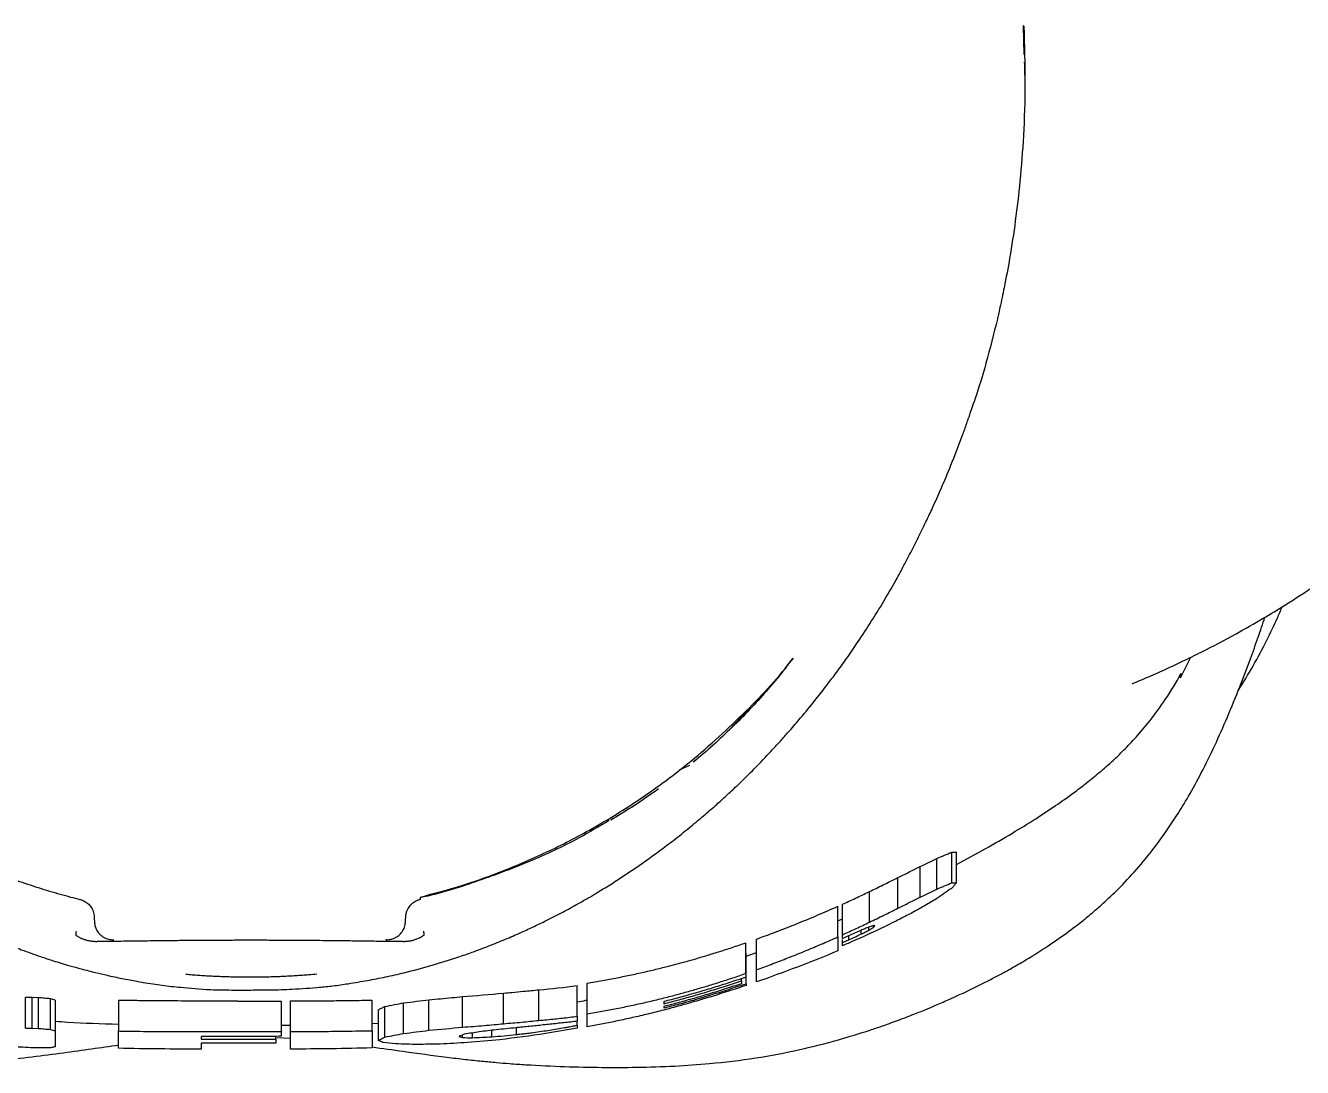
# Model space of a CAD drawing. Header units: inches. Extents: x 16559 to 58559, y 6500 to 36200.
# Drawn here: x 21708.2 to 21916.5, y 20044.9 to 20215 of the extents above; entities that cross this region are included whole.
import ezdxf

# ---------------------------------------------------------------- set-up
doc = ezdxf.new("R2010")
doc.units = ezdxf.units.IN
doc.header["$LTSCALE"] = 300

# ---------------------------------------------------------------- blocks, each defined once
blk = doc.blocks.new('A$C74912eca')
at = {"color": 7, "linetype": 'Continuous', "lineweight": 25}
for p, q in [((126.16, 8.1), (126.29, 8)), ((126.35, 3.38), (126.25, 8.05)), ((88.63, -95.17), (88.3, -95.61)), ((151.83, -98.38), (153.51, -95.05)), ((70.12, -113.4), (71.76, -112.64)), ((114.53, -131.87), (114.53, -126.86)), ((115.29, -128.88), (120, -126.32)), ((115.29, -131.87), (115.29, -126.87)), ((112.08, -132.89), (112.08, -127.89)), ((105.74, -136), (105.74, -131)), ((109.38, -134.19), (109.38, -129.19)), ((101.09, -138.3), (101.09, -133.3)), ((-27.8, -134.54), (-27.8, -134.56)), ((96.71, -140.35), (96.71, -135.35)), ((95.94, -140.7), (95.94, -135.7)), ((95.94, -138.08), (96.71, -137.76)), ((100.98, -139.6), (100.98, -139.09)), ((101.73, -138.85), (100.99, -139.09)), ((101.73, -139.14), (101.73, -138.85)), ((80.94, -146.66), (80.94, -141.66)), ((82.64, -146.06), (82.64, -141.06)), ((96.71, -141.62), (96.71, -141.15)), ((97.73, -141.17), (97.73, -140.51)), ((99.66, -139.64), (99.66, -140.27)), ((80.95, -143.83), (82.64, -143.24)), ((80.95, -148.34), (80.95, -143.34)), ((95.94, -142.08), (95.94, -142.98)), ((80.21, -147.88), (80.21, -147.48)), ((41.4, -154.87), (41.4, -149.87)), ((47.16, -154.33), (47.16, -149.33)), ((53.42, -153.66), (53.42, -148.66)), ((55.03, -153.25), (55.03, -148.25)), ((-36.62, -155.62), (-36.62, -150.62)), ((-34.58, -150.63), (-35.55, -150.6)), ((-35.55, -155.6), (-35.55, -150.6)), ((-34.58, -150.63), (-34.58, -155.63)), ((-32.54, -155.8), (-32.54, -150.8)), ((-31.76, -151.05), (-31.76, -156.05)), ((-21.47, -151.06), (-21.47, -156.06)), ((5.1, -151.17), (5.1, -156.17)), ((6.63, -156.16), (6.63, -151.16)), ((19.92, -156.01), (19.92, -151.01)), ((22, -157.05), (22, -152.05)), ((25.08, -156.46), (25.08, -151.46)), ((29.21, -155.95), (29.21, -150.95)), ((34.67, -155.44), (34.67, -150.44)), ((20.95, -157.61), (20.95, -152.61)), ((-35.55, -155.6), (-34.58, -155.63)), ((5.1, -155.11), (6.63, -155.11)), ((19.92, -154.84), (20.95, -154.8)), ((39.47, -157.01), (39.47, -155.95)), ((43.44, -155.52), (43.44, -156.64)), ((53.38, -155.13), (53.38, -154.47)), ((4.23, -157.41), (4.23, -156.93)), ((4.37, -157.14), (6.63, -157.25)), ((34.67, -157.13), (34.67, -156.72)), ((36.29, -157.16), (36.29, -156.38))]:
    blk.add_line(p, q, dxfattribs=at)
for points, knots in [([(126.29, 8), (126.38, 4.86), (126.56, -1.11), (126.28, -9.56), (125.72, -17.01), (124.95, -23.67), (124.07, -29.46), (123.19, -34.18), (122.55, -37.25), (122.18, -38.85), (122.05, -39.43), (122, -39.66), (121.97, -39.76), (121.96, -39.8), (121.96, -39.82), (121.96, -39.83), (121.96, -39.83), (121.39, -42.24), (120.25, -46.62), (118.92, -51.15), (118.19, -53.26), (118.13, -53.43)], [0, 0, 0, 0, 0.152051, 0.288324, 0.408829, 0.513599, 0.61226, 0.691167, 0.744247, 0.762745, 0.769943, 0.772928, 0.774206, 0.774761, 0.775004, 0.775111, 0.775158, 0.775195, 0.893485, 0.991567, 1, 1, 1, 1]), ([(126.44, 0), (126.44, 0.15), (126.47, 0.85), (126.43, 1.55), (126.4, 2.09)], [0, 0, 0, 0, 0.22049, 1, 1, 1, 1]), ([(11.27, -148.93), (12.03, -148.86), (13.62, -148.7), (15.75, -148.39), (17.61, -148.08), (19.15, -147.81), (20.64, -147.53), (22.14, -147.24), (23.64, -146.91), (26.18, -146.31), (29.63, -145.38), (33.34, -144.22), (36.42, -143.15), (39, -142.19), (41.6, -141.13), (43.97, -140.1), (46.12, -139.11), (48.33, -138.05), (50.7, -136.84), (52.94, -135.63), (54.78, -134.59), (56.37, -133.65), (58.11, -132.6), (60.94, -130.8), (64.67, -128.26), (68.52, -125.41), (71.63, -122.94), (73.92, -121.03), (75.87, -119.34), (77.59, -117.79), (79.4, -116.1), (81.46, -114.1), (83.55, -111.98), (85.31, -110.1), (86.76, -108.51), (88.23, -106.85), (90.07, -104.72), (92.04, -102.31), (93.84, -100.01), (95.41, -97.93), (96.99, -95.78), (98.87, -93.08), (100.98, -89.88), (103.19, -86.34), (105.16, -82.94), (106.62, -80.23), (107.57, -78.41), (108.26, -77.08), (108.86, -75.93), (109.52, -74.59), (110.39, -72.79), (111.51, -70.4), (112.88, -67.33), (114.5, -63.46), (115.86, -59.96), (116.89, -57.11), (117.48, -55.41), (117.88, -54.22), (118.06, -53.67), (118.11, -53.51), (118.14, -53.43), (118.14, -53.43), (118.14, -53.43)], [0, 0, 0, 0, 0.0147361, 0.0307693, 0.041508, 0.0509585, 0.0608019, 0.0707235, 0.0805293, 0.0904193, 0.1210424, 0.1494821, 0.1654009, 0.1841815, 0.2028903, 0.2198595, 0.2345252, 0.2488271, 0.2679734, 0.2863252, 0.2986725, 0.3093313, 0.3227826, 0.3390417, 0.3756973, 0.4125186, 0.4344398, 0.4548917, 0.4721133, 0.4861127, 0.5015208, 0.5222856, 0.5446069, 0.5619066, 0.5747232, 0.5886241, 0.6072389, 0.6322602, 0.652264, 0.6673011, 0.6856924, 0.7069923, 0.7329782, 0.7632997, 0.7924479, 0.8100595, 0.8231093, 0.8327636, 0.8393511, 0.8490635, 0.8620408, 0.8782925, 0.9002576, 0.9271176, 0.9591647, 0.972508, 0.9853439, 0.9937926, 0.9964674, 0.9975257, 0.9984845, 1, 1, 1, 1]), ([(-117.35, -55.75), (-117.01, -56.73), (-116.28, -58.84), (-115.05, -62.1), (-113.68, -65.51), (-112.22, -68.92), (-110.7, -72.25), (-109.19, -75.38), (-107.61, -78.46), (-106, -81.43), (-104.4, -84.24), (-102.86, -86.83), (-101.3, -89.34), (-99.71, -91.79), (-98, -94.3), (-96.39, -96.58), (-94.77, -98.78), (-93.08, -100.97), (-91.16, -103.39), (-89.21, -105.73), (-87.6, -107.57), (-86.19, -109.13), (-84.69, -110.76), (-83.07, -112.45), (-81.35, -114.18), (-78.4, -117.05), (-74.16, -120.91), (-68.14, -125.76), (-62.08, -130.1), (-55.93, -133.96), (-51.22, -136.56), (-47.77, -138.31), (-45.3, -139.49), (-42.61, -140.69), (-39.88, -141.81), (-37.11, -142.88), (-34.53, -143.79), (-32.36, -144.51), (-30.77, -145), (-29.25, -145.45), (-27.38, -145.97), (-25.33, -146.49), (-23.51, -146.92), (-22.09, -147.23), (-20.85, -147.49), (-19.29, -147.79), (-17.11, -148.18), (-14.34, -148.61), (-12.29, -148.83), (-11.26, -148.93)], [0, 0, 0, 0, 0.0209891, 0.0447491, 0.0675977, 0.093091, 0.1173259, 0.1394825, 0.1616758, 0.1864731, 0.2081311, 0.2269729, 0.2476755, 0.2689459, 0.2874242, 0.3106958, 0.3271615, 0.3437329, 0.3687675, 0.3915748, 0.4071842, 0.4193757, 0.435491, 0.453139, 0.4679047, 0.484946, 0.5379657, 0.5876115, 0.6413418, 0.6889582, 0.7335971, 0.7485388, 0.7659416, 0.7878869, 0.8067648, 0.824372, 0.8464215, 0.8606508, 0.8694761, 0.8790055, 0.8918746, 0.9076639, 0.920403, 0.9285183, 0.9363168, 0.9451802, 0.9595754, 0.9798325, 1, 1, 1, 1]), ([(143.95, -99.37), (144.85, -98.99), (146.78, -98.18), (149.53, -96.96), (152.33, -95.64), (156.14, -93.77), (160.52, -91.46), (165.02, -88.9), (169.37, -86.27), (173.92, -83.29), (177.85, -80.43), (179.94, -78.61), (180.42, -78.19)], [0, 0, 0, 0, 0.068388, 0.144599, 0.215299, 0.298978, 0.455138, 0.577251, 0.673912, 0.810723, 0.956656, 1, 1, 1, 1]), ([(161.24, -100.55), (162.08, -99.19), (163.77, -96.46), (165.83, -92.49), (167.39, -89.27), (168.19, -87.41), (168.45, -86.8)], [0, 0, 0, 0, 0.306711, 0.612194, 0.873942, 1, 1, 1, 1]), ([(-169.67, -88.47), (-168.95, -90.56), (-167.67, -94.26), (-165.52, -99.89), (-163.42, -105.01), (-161.4, -109.49), (-159.59, -113.19), (-157.97, -116.25), (-156.38, -119.02), (-154.83, -121.51), (-153.1, -124.1), (-151.04, -126.88), (-148.83, -129.54), (-146.68, -131.89), (-144.43, -134.11), (-142.1, -136.2), (-139.77, -138.1), (-137.79, -139.58), (-136.04, -140.82), (-134.14, -142.1), (-131.84, -143.55), (-129.43, -144.99), (-127.15, -146.27), (-124.9, -147.49), (-122.35, -148.81), (-119.4, -150.25), (-116.41, -151.62), (-113.54, -152.85), (-110.85, -153.92), (-108.1, -154.95), (-104.9, -156.05), (-101.14, -157.21), (-97.39, -158.21), (-94.17, -158.96), (-91.67, -159.47), (-89.47, -159.88), (-87.26, -160.24), (-83.89, -160.73), (-79.44, -161.23), (-74.57, -161.57), (-70.44, -161.75), (-67.02, -161.83), (-63.45, -161.86), (-59.19, -161.83), (-54.78, -161.71), (-50.44, -161.53), (-45.91, -161.27), (-40.93, -160.87), (-35.62, -160.3), (-30.58, -159.64), (-25.9, -158.97), (-22.92, -158.56), (-21.47, -158.36)], [0, 0, 0, 0, 0.035565, 0.063239, 0.099096, 0.127217, 0.145582, 0.167023, 0.184412, 0.19808, 0.215102, 0.23476, 0.253548, 0.270466, 0.285434, 0.303658, 0.320166, 0.333305, 0.342922, 0.354458, 0.369898, 0.386625, 0.399519, 0.412173, 0.428106, 0.446061, 0.465054, 0.481022, 0.496331, 0.511414, 0.528687, 0.551489, 0.575012, 0.59168, 0.605267, 0.617076, 0.628999, 0.642776, 0.674479, 0.704852, 0.726915, 0.746499, 0.765564, 0.790997, 0.82156, 0.84332, 0.866524, 0.895611, 0.924451, 0.951955, 0.976659, 1, 1, 1, 1]), ([(19.92, -158.66), (21.62, -158.9), (25.68, -159.46), (30.76, -160.18), (35.05, -160.69), (37.74, -160.98), (40.16, -161.2), (42.55, -161.4), (46.26, -161.65), (51.36, -161.89), (57.4, -162.02), (63.19, -162.01), (69.2, -161.83), (75.63, -161.37), (82.38, -160.56), (89.47, -159.22), (95.7, -157.64), (100.1, -156.29), (103.33, -155.2), (105.71, -154.34), (108.15, -153.41), (110.28, -152.55), (112.23, -151.73), (114.41, -150.78), (116.91, -149.62), (119.29, -148.46), (121.32, -147.42), (123.15, -146.44), (125.16, -145.32), (127.52, -143.92), (130.27, -142.18), (133.16, -140.17), (135.77, -138.17), (137.84, -136.45), (139.59, -134.89), (141.74, -132.86), (144.37, -130.09), (147.09, -126.82), (149.37, -123.73), (151.34, -120.77), (153.29, -117.56), (155.38, -113.73), (157.48, -109.43), (159.54, -104.78), (161.47, -100.05), (163.13, -95.69), (164.5, -91.87), (165.26, -89.6), (165.63, -88.51)], [0, 0, 0, 0, 0.027957, 0.066696, 0.083123, 0.097815, 0.110775, 0.122718, 0.13782, 0.173655, 0.209123, 0.242871, 0.278312, 0.310865, 0.354135, 0.395201, 0.431552, 0.462009, 0.47306, 0.488279, 0.504196, 0.516371, 0.526167, 0.539092, 0.555463, 0.571265, 0.582391, 0.592737, 0.60514, 0.619875, 0.637218, 0.658008, 0.676964, 0.690468, 0.701569, 0.714898, 0.738313, 0.763285, 0.783724, 0.800869, 0.821721, 0.846269, 0.874529, 0.903533, 0.933811, 0.960825, 0.981387, 1, 1, 1, 1]), ([(27.79, -134.19), (30.05, -133.6), (35.05, -132.28), (42.56, -129.51), (50.3, -126.06), (57.73, -122.04), (64.78, -117.52), (72.48, -111.78), (80.37, -104.57), (86.05, -98.67), (88.49, -95.35), (88.63, -95.17)], [0, 0, 0, 0, 0.095462, 0.210681, 0.326025, 0.440957, 0.554933, 0.667411, 0.83214, 0.990688, 1, 1, 1, 1]), ([(88.2, -95.74), (87.81, -96.26), (86.56, -97.91), (85.2, -99.49), (84.27, -100.57)], [0, 0, 0, 0, 0.312238, 1, 1, 1, 1]), ([(120, -126.32), (121.48, -125.47), (124.22, -123.89), (128.04, -121.54), (131.36, -119.36), (134.11, -117.41), (136.5, -115.6), (138.66, -113.84), (140.7, -112.05), (142.71, -110.11), (144.75, -107.95), (147.05, -105.21), (149.57, -101.78), (151.13, -99.15), (151.97, -97.72)], [0, 0, 0, 0, 0.12363, 0.230487, 0.322276, 0.4057, 0.464809, 0.527317, 0.594971, 0.647916, 0.713975, 0.793839, 0.888587, 1, 1, 1, 1]), ([(151.77, -98.33), (151.84, -98.25), (151.96, -98.1), (151.95, -97.81), (151.94, -97.68)], [0, 0, 0, 0, 0.544068, 1, 1, 1, 1]), ([(-66.65, -116.54), (-65.38, -117.44), (-62.65, -119.36), (-58.48, -121.95), (-54.45, -124.23), (-50.71, -126.16), (-47.29, -127.78), (-44.12, -129.16), (-41.07, -130.38), (-38.51, -131.33), (-36.3, -132.09), (-34.53, -132.66), (-32.75, -133.21), (-31, -133.72), (-29.35, -134.17), (-28.29, -134.44), (-27.8, -134.56)], [0, 0, 0, 0, 0.108154, 0.232348, 0.340531, 0.432796, 0.524043, 0.604969, 0.674563, 0.752451, 0.794391, 0.837532, 0.881394, 0.923883, 0.964909, 1, 1, 1, 1]), ([(58.61, -121.7), (56.99, -122.66), (52.79, -125.17), (45.5, -128.55), (36.84, -131.77), (30.9, -133.67), (27.84, -134.3), (27.82, -134.3)], [0, 0, 0, 0, 0.170784, 0.446345, 0.722212, 0.998419, 1, 1, 1, 1]), ([(112.08, -127.89), (112.49, -127.72), (113.31, -127.38), (114.13, -127.04), (114.53, -126.86)], [0, 0, 0, 0, 0.501567, 1, 1, 1, 1]), ([(114.53, -126.86), (114.66, -126.87), (114.91, -126.87), (115.17, -126.87), (115.29, -126.87)], [0, 0, 0, 0, 0.498531, 1, 1, 1, 1]), ([(109.38, -129.19), (109.84, -128.98), (110.74, -128.55), (111.64, -128.11), (112.08, -127.89)], [0, 0, 0, 0, 0.503352, 1, 1, 1, 1]), ([(101.09, -133.3), (101.45, -133.12), (102.2, -132.77), (103.34, -132.21), (104.53, -131.62), (105.33, -131.21), (105.74, -131)], [0, 0, 0, 0, 0.234278, 0.479099, 0.734377, 1, 1, 1, 1]), ([(105.74, -131), (106.05, -130.86), (106.67, -130.56), (107.58, -130.1), (108.49, -129.65), (109.09, -129.35), (109.38, -129.19)], [0, 0, 0, 0, 0.252516, 0.50339, 0.752568, 1, 1, 1, 1]), ([(96.71, -135.35), (97.05, -135.2), (97.74, -134.88), (98.81, -134.38), (99.93, -133.85), (100.7, -133.49), (101.09, -133.3)], [0, 0, 0, 0, 0.230932, 0.474593, 0.730962, 1, 1, 1, 1]), ([(109.38, -134.19), (109.84, -133.98), (110.74, -133.55), (111.64, -133.11), (112.08, -132.89)], [0, 0, 0, 0, 0.503506, 1, 1, 1, 1]), ([(112.08, -132.89), (112.49, -132.72), (113.31, -132.39), (114.13, -132.04), (114.53, -131.87)], [0, 0, 0, 0, 0.50276, 1, 1, 1, 1]), ([(114.56, -132.72), (114.36, -132.86), (113.96, -133.15), (113.35, -133.58), (112.72, -134.01), (112.31, -134.3), (112.1, -134.44)], [0, 0, 0, 0, 0.244962, 0.493283, 0.744963, 1, 1, 1, 1]), ([(115.29, -131.87), (115.17, -132.02), (114.92, -132.31), (114.68, -132.59), (114.56, -132.72)], [0, 0, 0, 0, 0.524976, 1, 1, 1, 1]), ([(-27.81, -134.58), (-27.7, -134.6), (-27.47, -134.65), (-27.1, -134.81), (-26.75, -135.01), (-26.43, -135.24), (-26.18, -135.49), (-25.94, -135.77), (-25.72, -136.13), (-25.55, -136.54), (-25.42, -137.14), (-25.41, -137.87), (-25.35, -138.68), (-25.22, -139.17), (-25.01, -139.63), (-24.78, -139.98), (-24.47, -140.32), (-23.98, -140.72), (-23.32, -141.04), (-22.67, -141.16), (-22.33, -141.16), (-22.23, -141.16)], [0, 0, 0, 0, 0.03514, 0.074171, 0.112537, 0.153008, 0.197997, 0.243451, 0.286467, 0.328555, 0.3715, 0.461127, 0.547351, 0.633646, 0.675601, 0.717945, 0.76212, 0.809111, 0.900247, 0.969217, 1, 1, 1, 1]), ([(22.22, -141.16), (22.39, -141.16), (22.74, -141.15), (23.29, -141.02), (23.88, -140.76), (24.49, -140.3), (24.98, -139.69), (25.25, -139.09), (25.36, -138.52), (25.42, -137.83), (25.39, -137.14), (25.68, -136.26), (26.05, -135.66), (26.47, -135.23), (26.86, -134.96), (27.12, -134.82), (27.35, -134.71), (27.62, -134.61), (27.73, -134.58), (27.81, -134.56)], [0, 0, 0, 0, 0.04664, 0.103798, 0.161441, 0.233334, 0.327755, 0.423745, 0.461323, 0.495397, 0.622248, 0.684883, 0.757417, 0.833489, 0.865174, 0.893232, 0.91935, 0.945523, 1, 1, 1, 1]), ([(27.8, -134.23), (27.8, -134.24), (27.8, -134.32), (27.8, -134.42), (27.8, -134.55), (27.8, -134.56), (27.8, -134.57)], [0, 0, 0, 0, 0.00094, 0.333136, 0.665843, 1, 1, 1, 1]), ([(105.74, -136), (106.05, -135.86), (106.67, -135.56), (107.58, -135.1), (108.49, -134.65), (109.09, -134.35), (109.38, -134.19)], [0, 0, 0, 0, 0.252958, 0.503944, 0.752958, 1, 1, 1, 1]), ([(112.1, -134.44), (111.79, -134.62), (111.17, -134.99), (110.24, -135.54), (109.61, -135.9), (109.3, -136.08)], [0, 0, 0, 0, 0.331765, 0.665098, 1, 1, 1, 1]), ([(82.64, -141.06), (83.07, -140.9), (83.95, -140.59), (85.29, -140.09), (86.68, -139.56), (88.12, -139), (89.6, -138.4), (91.12, -137.78), (92.69, -137.12), (94.3, -136.42), (95.39, -135.94), (95.94, -135.7)], [0, 0, 0, 0, 0.09616, 0.196057, 0.299701, 0.407099, 0.518248, 0.633138, 0.751748, 0.874049, 1, 1, 1, 1]), ([(101.09, -138.3), (101.48, -138.11), (102.27, -137.73), (103.43, -137.16), (104.59, -136.59), (105.36, -136.2), (105.74, -136)], [0, 0, 0, 0, 0.251712, 0.502285, 0.751715, 1, 1, 1, 1]), ([(109.3, -136.08), (108.98, -136.25), (108.35, -136.6), (107.39, -137.11), (106.42, -137.61), (105.77, -137.95), (105.44, -138.12)], [0, 0, 0, 0, 0.246872, 0.495829, 0.746872, 1, 1, 1, 1]), ([(96.71, -140.35), (97.07, -140.18), (97.8, -139.85), (98.9, -139.34), (99.99, -138.82), (100.72, -138.47), (101.09, -138.3)], [0, 0, 0, 0, 0.248931, 0.498577, 0.748935, 1, 1, 1, 1]), ([(100.99, -139.09), (100.77, -139.18), (100.33, -139.37), (99.89, -139.55), (99.66, -139.64)], [0, 0, 0, 0, 0.4999125, 1, 1, 1, 1]), ([(99.66, -140.27), (99.88, -140.16), (100.32, -139.94), (100.76, -139.71), (100.98, -139.6)], [0, 0, 0, 0, 0.500373, 1, 1, 1, 1]), ([(100.98, -139.6), (101.1, -139.52), (101.35, -139.37), (101.6, -139.22), (101.73, -139.14)], [0, 0, 0, 0, 0.500065, 1, 1, 1, 1]), ([(-26.78, -141.22), (-26.86, -141.2), (-27, -141.16), (-27.22, -141.08), (-27.43, -140.99), (-27.63, -140.9), (-27.83, -140.8), (-28.02, -140.69), (-28.2, -140.57), (-28.32, -140.49), (-28.38, -140.45)], [0, 0, 0, 0, 0.127739, 0.254164, 0.379534, 0.504115, 0.628177, 0.751993, 0.875842, 1, 1, 1, 1]), ([(-24.96, -141.48), (-25.03, -141.48), (-25.19, -141.48), (-25.42, -141.47), (-25.65, -141.45), (-25.88, -141.42), (-26.11, -141.38), (-26.34, -141.34), (-26.56, -141.29), (-26.71, -141.25), (-26.78, -141.22)], [0, 0, 0, 0, 0.126285, 0.251764, 0.376654, 0.501176, 0.62555, 0.749999, 0.874743, 1, 1, 1, 1]), ([(-18.72, -141.4), (-19.74, -141.41), (-21.81, -141.44), (-23.89, -141.46), (-24.95, -141.47)], [0, 0, 0, 0, 0.489999, 1, 1, 1, 1]), ([(-6.2, -141.27), (-6.61, -141.28), (-7.43, -141.28), (-8.66, -141.29), (-9.91, -141.3), (-11.17, -141.31), (-13.04, -141.33), (-15.56, -141.36), (-17.65, -141.38), (-18.72, -141.4)], [0, 0, 0, 0, 0.097445, 0.195872, 0.295319, 0.395826, 0.49743, 0.744151, 1, 1, 1, 1]), ([(0, -141.25), (-0.34, -141.25), (-1.03, -141.25), (-2.06, -141.26), (-3.09, -141.26), (-4.12, -141.26), (-5.16, -141.27), (-5.86, -141.27), (-6.2, -141.27)], [0, 0, 0, 0, 0.1656407, 0.3316225, 0.4979975, 0.6648176, 0.8321346, 1, 1, 1, 1]), ([(6.21, -141.27), (5.79, -141.27), (4.96, -141.27), (3.72, -141.26), (2.48, -141.26), (1.24, -141.25), (0.42, -141.25), (0, -141.25)], [0, 0, 0, 0, 0.20139, 0.401995, 0.601906, 0.801211, 1, 1, 1, 1]), ([(18.72, -141.4), (17.65, -141.38), (15.56, -141.36), (12.76, -141.33), (10.34, -141.3), (8.26, -141.29), (6.89, -141.28), (6.21, -141.27)], [0, 0, 0, 0, 0.255807, 0.502481, 0.671253, 0.837032, 1, 1, 1, 1]), ([(24.95, -141.47), (24.42, -141.47), (23.36, -141.45), (21.78, -141.44), (20.24, -141.42), (19.22, -141.4), (18.72, -141.4)], [0, 0, 0, 0, 0.257552, 0.510004, 0.757453, 1, 1, 1, 1]), ([(22.23, -141.16), (22.23, -141.16), (22.23, -141.15), (22.23, -141.12), (22.22, -141.08), (22.22, -141.06), (22.22, -141.05), (22.22, -141.05), (22.22, -141.05)], [0, 0, 0, 0, 0.169392, 0.671962, 0.815533, 0.922901, 0.993989, 1, 1, 1, 1]), ([(26.73, -141.24), (26.66, -141.26), (26.52, -141.3), (26.29, -141.35), (26.07, -141.39), (25.85, -141.42), (25.63, -141.45), (25.4, -141.47), (25.18, -141.48), (25.03, -141.48), (24.96, -141.48)], [0, 0, 0, 0, 0.126929, 0.252911, 0.378139, 0.502811, 0.627129, 0.751296, 0.875518, 1, 1, 1, 1]), ([(28.38, -140.45), (28.33, -140.48), (28.23, -140.55), (28.08, -140.65), (27.93, -140.74), (27.77, -140.83), (27.57, -140.93), (27.32, -141.04), (27.03, -141.15), (26.83, -141.21), (26.73, -141.24)], [0, 0, 0, 0, 0.09956, 0.199126, 0.298851, 0.398884, 0.499376, 0.666658, 0.833306, 1, 1, 1, 1]), ([(55.03, -148.25), (55.44, -148.18), (56.27, -148.04), (57.5, -147.83), (58.72, -147.6), (59.92, -147.37), (61.1, -147.13), (62.27, -146.89), (63.43, -146.64), (64.56, -146.38), (65.68, -146.12), (66.78, -145.86), (68.61, -145.4), (71.15, -144.73), (74.02, -143.9), (76.53, -143.13), (78.71, -142.42), (80.19, -141.92), (80.94, -141.66)], [0, 0, 0, 0, 0.047239, 0.093976, 0.140201, 0.1859, 0.231063, 0.275677, 0.319727, 0.363201, 0.406085, 0.448364, 0.490022, 0.617087, 0.74254, 0.82517, 0.910998, 1, 1, 1, 1]), ([(82.64, -146.06), (83.04, -145.92), (83.84, -145.63), (85.05, -145.18), (86.26, -144.72), (87.47, -144.25), (88.67, -143.78), (89.88, -143.29), (91.09, -142.79), (92.31, -142.28), (93.52, -141.76), (94.73, -141.24), (95.54, -140.88), (95.94, -140.7)], [0, 0, 0, 0, 0.08933, 0.178984, 0.268959, 0.359253, 0.449862, 0.540784, 0.632016, 0.723556, 0.815401, 0.907549, 1, 1, 1, 1]), ([(95.94, -140.7), (95.94, -140.77), (95.94, -140.92), (95.94, -141.12), (95.94, -141.31), (95.94, -141.48), (95.94, -141.63), (95.94, -141.78), (95.94, -141.86), (95.94, -141.91)], [0, 0, 0, 0, 0.16222, 0.318, 0.467328, 0.610195, 0.746598, 0.876534, 1, 1, 1, 1]), ([(96.71, -140.97), (96.71, -140.91), (96.71, -140.77), (96.71, -140.57), (96.71, -140.42), (96.71, -140.35)], [0, 0, 0, 0, 0.33222, 0.665552, 1, 1, 1, 1]), ([(97.68, -140.53), (97.52, -140.6), (97.2, -140.75), (96.87, -140.9), (96.71, -140.97)], [0, 0, 0, 0, 0.500164, 1, 1, 1, 1]), ([(96.71, -141.62), (96.88, -141.54), (97.22, -141.39), (97.56, -141.24), (97.73, -141.17)], [0, 0, 0, 0, 0.499733, 1, 1, 1, 1]), ([(96.71, -142.14), (96.71, -142.1), (96.71, -142.03), (96.71, -141.9), (96.71, -141.76), (96.71, -141.67), (96.71, -141.62)], [0, 0, 0, 0, 0.244413, 0.492548, 0.744409, 1, 1, 1, 1]), ([(95.94, -141.91), (95.94, -141.95), (95.94, -142.04), (95.94, -142.18), (95.94, -142.31), (95.94, -142.43), (95.94, -142.51), (95.94, -142.54)], [0, 0, 0, 0, 0.187835, 0.38175, 0.581748, 0.787831, 1, 1, 1, 1]), ([(95.94, -142.54), (95.94, -142.58), (95.94, -142.65), (95.94, -142.73), (95.94, -142.82), (95.94, -142.91), (95.94, -142.96), (95.94, -142.98)], [0, 0, 0, 0, 0.1850346, 0.3516751, 0.4999022, 0.7465778, 1, 1, 1, 1]), ([(0, -147.29), (-0.35, -147.29), (-1.05, -147.29), (-2.09, -147.27), (-3.14, -147.25), (-4.19, -147.22), (-5.24, -147.18), (-6.28, -147.13), (-7.33, -147.07), (-8.37, -147), (-9.42, -146.93), (-10.11, -146.87), (-10.46, -146.84)], [0, 0, 0, 0, 0.100166, 0.200274, 0.30033, 0.400345, 0.500324, 0.600279, 0.700215, 0.800142, 0.900068, 1, 1, 1, 1]), ([(9.58, -146.91), (9.23, -146.94), (8.52, -146.99), (7.46, -147.06), (6.39, -147.12), (5.33, -147.17), (4.27, -147.22), (3.2, -147.25), (2.14, -147.27), (1.07, -147.29), (0.36, -147.29), (0, -147.29)], [0, 0, 0, 0, 0.11105, 0.222094, 0.33314, 0.444198, 0.555278, 0.666388, 0.777539, 0.88874, 1, 1, 1, 1]), ([(55.03, -153.25), (55.43, -153.19), (56.23, -153.05), (57.44, -152.84), (58.64, -152.62), (59.84, -152.39), (61.04, -152.15), (62.23, -151.9), (63.42, -151.64), (64.6, -151.37), (65.78, -151.1), (66.96, -150.81), (68.45, -150.44), (70.25, -149.97), (72.36, -149.38), (74.49, -148.75), (76.63, -148.09), (78.78, -147.4), (80.22, -146.91), (80.94, -146.66)], [0, 0, 0, 0, 0.045757, 0.091463, 0.137118, 0.182721, 0.228271, 0.273768, 0.31921, 0.364598, 0.40993, 0.455207, 0.500428, 0.581564, 0.663558, 0.746405, 0.830099, 0.914633, 1, 1, 1, 1]), ([(80.94, -147.26), (80.53, -147.4), (79.7, -147.69), (78.46, -148.09), (77.23, -148.49), (76, -148.88), (74.78, -149.25), (73.56, -149.61), (72.35, -149.96), (71.14, -150.3), (69.94, -150.63), (68.75, -150.95), (67.95, -151.15), (67.55, -151.25)], [0, 0, 0, 0, 0.093842, 0.187104, 0.279784, 0.371879, 0.463386, 0.554305, 0.644632, 0.734366, 0.823507, 0.912052, 1, 1, 1, 1]), ([(67.55, -151.61), (67.96, -151.5), (68.79, -151.29), (70.02, -150.96), (71.27, -150.62), (72.52, -150.27), (73.79, -149.9), (75.06, -149.52), (76.34, -149.13), (77.62, -148.73), (78.92, -148.31), (79.78, -148.02), (80.21, -147.88)], [0, 0, 0, 0, 0.09609, 0.193054, 0.290889, 0.389595, 0.489169, 0.58961, 0.690917, 0.793085, 0.896114, 1, 1, 1, 1]), ([(80.21, -147.88), (80.21, -147.92), (80.21, -148.01), (80.21, -148.13), (80.21, -148.24), (80.21, -148.3), (80.21, -148.34)], [0, 0, 0, 0, 0.26808, 0.524108, 0.768082, 1, 1, 1, 1]), ([(80.94, -146.66), (80.94, -146.71), (80.94, -146.81), (80.94, -146.96), (80.94, -147.12), (80.94, -147.21), (80.94, -147.26)], [0, 0, 0, 0, 0.228988, 0.471979, 0.72898, 1, 1, 1, 1]), ([(82.64, -148.06), (82.64, -148.03), (82.64, -147.99), (82.64, -147.9), (82.64, -147.81), (82.64, -147.71), (82.64, -147.59), (82.64, -147.47), (82.64, -147.29), (82.64, -147.05), (82.64, -146.74), (82.64, -146.41), (82.64, -146.18), (82.64, -146.06)], [0, 0, 0, 0, 0.06995, 0.140399, 0.211347, 0.282794, 0.354742, 0.427187, 0.500127, 0.638779, 0.768303, 0.888706, 1, 1, 1, 1]), ([(-11.42, -148.9), (-9.77, -149.06), (-6.79, -149.34), (-2.8, -149.38), (0.44, -149.37), (3.56, -149.35), (7.19, -149.26), (9.91, -149.03), (11.42, -148.9)], [0, 0, 0, 0, 0.2176047, 0.3918981, 0.5233991, 0.6425723, 0.8010466, 1, 1, 1, 1]), ([(41.4, -149.87), (41.84, -149.83), (42.93, -149.74), (44.85, -149.57), (46.32, -149.42), (47.16, -149.33)], [0, 0, 0, 0, 0.233099, 0.565347, 1, 1, 1, 1]), ([(80.95, -148.63), (80.47, -148.79), (79.52, -149.11), (78.08, -149.57), (76.67, -150.02), (75.27, -150.46), (73.88, -150.87), (72.51, -151.27), (71.16, -151.66), (69.82, -152.03), (68.5, -152.39), (67.19, -152.73), (65.9, -153.05), (64.62, -153.37), (63.37, -153.67), (62.12, -153.95), (60.9, -154.22), (59.69, -154.48), (58.5, -154.73), (57.33, -154.97), (56.17, -155.19), (55.4, -155.33), (55.03, -155.4)], [0, 0, 0, 0, 0.056767, 0.112828, 0.168182, 0.222827, 0.276763, 0.329988, 0.382502, 0.434302, 0.485389, 0.535761, 0.585418, 0.634358, 0.682582, 0.730088, 0.776876, 0.822944, 0.868291, 0.912917, 0.956821, 1, 1, 1, 1]), ([(80.21, -148.34), (79.77, -148.48), (78.9, -148.77), (77.59, -149.19), (76.29, -149.6), (75, -149.99), (73.73, -150.37), (72.47, -150.73), (71.22, -151.08), (69.99, -151.42), (68.77, -151.74), (67.96, -151.95), (67.55, -152.05)], [0, 0, 0, 0, 0.105416, 0.209636, 0.312656, 0.414473, 0.515086, 0.614491, 0.712687, 0.809671, 0.905443, 1, 1, 1, 1]), ([(67.55, -152.3), (67.97, -152.2), (68.81, -151.98), (70.08, -151.64), (71.38, -151.28), (72.69, -150.91), (74.02, -150.53), (75.37, -150.12), (76.74, -149.7), (78.13, -149.26), (79.53, -148.81), (80.48, -148.49), (80.95, -148.34)], [0, 0, 0, 0, 0.092451, 0.186584, 0.282398, 0.379892, 0.479063, 0.579909, 0.682429, 0.78662, 0.892478, 1, 1, 1, 1]), ([(80.95, -148.34), (80.95, -148.37), (80.95, -148.43), (80.95, -148.51), (80.95, -148.57), (80.95, -148.61), (80.95, -148.63)], [0, 0, 0, 0, 0.284695, 0.546266, 0.784705, 1, 1, 1, 1]), ([(-35.55, -150.6), (-35.73, -150.6), (-36.08, -150.61), (-36.44, -150.62), (-36.62, -150.62)], [0, 0, 0, 0, 0.500834, 1, 1, 1, 1]), ([(-32.54, -150.8), (-32.88, -150.78), (-33.56, -150.72), (-34.24, -150.66), (-34.58, -150.63)], [0, 0, 0, 0, 0.500737, 1, 1, 1, 1]), ([(-31.76, -151.05), (-31.89, -151.01), (-32.15, -150.93), (-32.41, -150.84), (-32.54, -150.8)], [0, 0, 0, 0, 0.502664, 1, 1, 1, 1]), ([(-2, -151.17), (-3.63, -151.17), (-6.88, -151.17), (-10.97, -151.17), (-14.21, -151.15), (-16.65, -151.13), (-19.06, -151.1), (-20.68, -151.08), (-21.47, -151.06)], [0, 0, 0, 0, 0.25115, 0.500873, 0.629833, 0.750175, 0.877859, 1, 1, 1, 1]), ([(-2, -151.17), (-0.81, -151.17), (1.56, -151.17), (3.92, -151.17), (5.1, -151.17)], [0, 0, 0, 0, 0.501406, 1, 1, 1, 1]), ([(6.63, -151.16), (7.74, -151.16), (9.95, -151.15), (13.26, -151.12), (16.59, -151.08), (18.81, -151.04), (19.92, -151.01)], [0, 0, 0, 0, 0.249307, 0.498789, 0.748881, 1, 1, 1, 1]), ([(20.95, -152.61), (21.13, -152.51), (21.48, -152.34), (21.83, -152.14), (22, -152.05)], [0, 0, 0, 0, 0.519144, 1, 1, 1, 1]), ([(22, -152.05), (22.52, -151.96), (23.55, -151.77), (24.58, -151.56), (25.08, -151.46)], [0, 0, 0, 0, 0.508785, 1, 1, 1, 1]), ([(25.08, -151.46), (25.78, -151.38), (27.16, -151.22), (28.54, -151.04), (29.21, -150.95)], [0, 0, 0, 0, 0.510447, 1, 1, 1, 1]), ([(29.21, -150.95), (29.84, -150.9), (31.09, -150.79), (32.9, -150.62), (34.09, -150.5), (34.67, -150.44)], [0, 0, 0, 0, 0.347793, 0.681189, 1, 1, 1, 1]), ([(53.38, -151.32), (53.86, -151.24), (54.42, -151.14), (54.96, -151.02), (55.03, -151.01)], [0, 0, 0, 0, 0.88206, 1, 1, 1, 1]), ([(47.16, -154.33), (47.59, -154.29), (48.44, -154.22), (49.72, -154.09), (50.97, -153.96), (52.2, -153.82), (53.01, -153.71), (53.42, -153.66)], [0, 0, 0, 0, 0.206042, 0.40907, 0.609079, 0.806059, 1, 1, 1, 1]), ([(53.42, -153.66), (53.42, -153.72), (53.42, -153.83), (53.42, -154), (53.42, -154.16), (53.42, -154.31), (53.42, -154.41), (53.42, -154.46)], [0, 0, 0, 0, 0.1866059, 0.3799078, 0.5799083, 0.7866059, 1, 1, 1, 1]), ([(55.03, -155.4), (55.03, -155.36), (55.03, -155.28), (55.03, -155.15), (55.03, -155.01), (55.02, -154.81), (55.03, -154.58), (55.03, -154.31), (55.03, -154.06), (55.03, -153.8), (55.03, -153.54), (55.03, -153.34), (55.03, -153.25)], [0, 0, 0, 0, 0.083362, 0.166711, 0.250047, 0.346962, 0.500039, 0.611972, 0.717934, 0.817926, 0.911947, 1, 1, 1, 1]), ([(-36.62, -155.62), (-36.44, -155.62), (-36.08, -155.61), (-35.73, -155.6), (-35.55, -155.6)], [0, 0, 0, 0, 0.498512, 1, 1, 1, 1]), ([(-34.58, -155.63), (-34.24, -155.66), (-33.56, -155.72), (-32.88, -155.78), (-32.54, -155.8)], [0, 0, 0, 0, 0.499845, 1, 1, 1, 1]), ([(-32.54, -155.8), (-32.41, -155.84), (-32.15, -155.93), (-31.89, -156.01), (-31.76, -156.05)], [0, 0, 0, 0, 0.497338, 1, 1, 1, 1]), ([(-31.76, -154.46), (-31.1, -154.51), (-27.68, -154.76), (-24.24, -154.86), (-21.47, -154.94)], [0, 0, 0, 0, 0.194481, 1, 1, 1, 1]), ([(-31.76, -156.05), (-31.76, -156.08), (-31.76, -156.14), (-31.76, -156.2), (-31.76, -156.23)], [0, 0, 0, 0, 0.49754, 1, 1, 1, 1]), ([(-31.76, -156.23), (-31.76, -156.3), (-31.76, -156.42), (-31.76, -156.55), (-31.76, -156.61)], [0, 0, 0, 0, 0.494681, 1, 1, 1, 1]), ([(-21.47, -158.89), (-21.47, -158.82), (-21.47, -158.69), (-21.47, -158.49), (-21.47, -158.28), (-21.47, -158.06), (-21.47, -157.84), (-21.47, -157.61), (-21.47, -157.37), (-21.47, -157.12), (-21.47, -156.87), (-21.47, -156.61), (-21.47, -156.34), (-21.47, -156.16), (-21.47, -156.06)], [0, 0, 0, 0, 0.093228, 0.184657, 0.274288, 0.362122, 0.448157, 0.532393, 0.614829, 0.695465, 0.7743, 0.851334, 0.926568, 1, 1, 1, 1]), ([(-21.47, -156.06), (-20.67, -156.08), (-19.12, -156.1), (-16.88, -156.13), (-14.81, -156.14), (-12.91, -156.16), (-11.18, -156.16), (-9.61, -156.17), (-6.43, -156.17), (-1.54, -156.17), (2.88, -156.17), (5.1, -156.17)], [0, 0, 0, 0, 0.0905279, 0.1747193, 0.2525806, 0.3241176, 0.3893358, 0.4482398, 0.5008338, 0.7488896, 1, 1, 1, 1]), ([(6.63, -156.16), (7.4, -156.16), (9.15, -156.15), (12.13, -156.13), (15.8, -156.09), (18.47, -156.04), (19.92, -156.01)], [0, 0, 0, 0, 0.172432, 0.396561, 0.672412, 1, 1, 1, 1]), ([(6.63, -159.02), (6.63, -158.97), (6.63, -158.85), (6.63, -158.65), (6.63, -158.44), (6.63, -158.21), (6.63, -157.95), (6.63, -157.66), (6.63, -157.35), (6.63, -157), (6.63, -156.61), (6.63, -156.31), (6.63, -156.16)], [0, 0, 0, 0, 0.082157, 0.168301, 0.258427, 0.352527, 0.450593, 0.552616, 0.658583, 0.76848, 0.882293, 1, 1, 1, 1]), ([(19.92, -156.01), (19.92, -156.08), (19.92, -156.23), (19.92, -156.43), (19.92, -156.64), (19.92, -156.84), (19.92, -157.04), (19.92, -157.24), (19.92, -157.44), (19.92, -157.73), (19.92, -158.08), (19.92, -158.47), (19.92, -158.7), (19.92, -158.82)], [0, 0, 0, 0, 0.054914, 0.111985, 0.171215, 0.232604, 0.296151, 0.361858, 0.429727, 0.499761, 0.666404, 0.833154, 1, 1, 1, 1]), ([(34.67, -155.44), (35.27, -155.39), (36.45, -155.31), (38.18, -155.16), (39.82, -155.02), (40.88, -154.92), (41.4, -154.87)], [0, 0, 0, 0, 0.2689874, 0.5253193, 0.7689904, 1, 1, 1, 1]), ([(41.4, -154.87), (41.89, -154.83), (42.87, -154.75), (44.32, -154.62), (45.75, -154.48), (46.69, -154.38), (47.16, -154.33)], [0, 0, 0, 0, 0.255972, 0.507959, 0.755966, 1, 1, 1, 1]), ([(48.98, -154.95), (48.61, -155), (47.87, -155.08), (46.76, -155.21), (45.64, -155.32), (44.51, -155.43), (43.76, -155.5), (43.39, -155.53)], [0, 0, 0, 0, 0.198767, 0.398145, 0.59814, 0.798757, 1, 1, 1, 1]), ([(43.44, -156.64), (43.58, -156.63), (43.85, -156.6), (44.26, -156.55), (44.67, -156.5), (45.09, -156.45), (45.52, -156.4), (46.24, -156.3), (47.28, -156.16), (48.57, -155.97), (49.84, -155.77), (50.82, -155.6), (51.6, -155.46), (52.12, -155.37), (52.73, -155.25), (53.13, -155.18), (53.38, -155.13)], [0, 0, 0, 0, 0.038657, 0.077926, 0.1178, 0.158273, 0.199335, 0.240978, 0.367275, 0.500037, 0.618092, 0.749999, 0.802596, 0.864455, 0.916754, 1, 1, 1, 1]), ([(53.42, -154.46), (53.06, -154.51), (52.33, -154.6), (51.23, -154.72), (50.11, -154.84), (49.36, -154.92), (48.98, -154.95)], [0, 0, 0, 0, 0.243485, 0.491319, 0.743494, 1, 1, 1, 1]), ([(-31.76, -156.61), (-31.76, -156.67), (-31.76, -156.79), (-31.76, -156.96), (-31.76, -157.07), (-31.76, -157.13)], [0, 0, 0, 0, 0.326427, 0.6597592, 1, 1, 1, 1]), ([(-31.76, -157.13), (-31.76, -157.21), (-31.76, -157.37), (-31.76, -157.52), (-31.76, -157.6)], [0, 0, 0, 0, 0.492389, 1, 1, 1, 1]), ([(-31.76, -157.6), (-31.76, -157.66), (-31.76, -157.78), (-31.76, -157.94), (-31.76, -158.05), (-31.76, -158.11)], [0, 0, 0, 0, 0.32473, 0.658062, 1, 1, 1, 1]), ([(-31.76, -158.11), (-31.76, -158.17), (-31.76, -158.29), (-31.76, -158.47), (-31.76, -158.57), (-31.76, -158.63)], [0, 0, 0, 0, 0.33638, 0.669712, 1, 1, 1, 1]), ([(5.1, -156.93), (4, -156.94), (1.8, -156.94), (-1.48, -156.94), (-4.73, -156.94), (-6.89, -156.94), (-7.97, -156.94)], [0, 0, 0, 0, 0.253403, 0.50454, 0.7534, 1, 1, 1, 1]), ([(-7.97, -156.94), (-7.97, -157.02), (-7.97, -157.18), (-7.97, -157.33), (-7.97, -157.41)], [0, 0, 0, 0, 0.493602, 1, 1, 1, 1]), ([(-7.97, -157.41), (-6.95, -157.41), (-4.92, -157.41), (-1.87, -157.41), (1.18, -157.41), (3.22, -157.41), (4.23, -157.41)], [0, 0, 0, 0, 0.249562, 0.49941, 0.749558, 1, 1, 1, 1]), ([(4.23, -158.05), (3.22, -158.05), (1.18, -158.05), (-1.87, -158.05), (-4.92, -158.05), (-6.95, -158.05), (-7.97, -158.05)], [0, 0, 0, 0, 0.25006, 0.500083, 0.750058, 1, 1, 1, 1]), ([(-7.97, -158.05), (-7.97, -158.11), (-7.97, -158.24), (-7.97, -158.41), (-7.97, -158.58), (-7.97, -158.74), (-7.97, -158.89), (-7.97, -158.99), (-7.97, -159.03)], [0, 0, 0, 0, 0.171309, 0.340768, 0.508371, 0.674113, 0.837991, 1, 1, 1, 1]), ([(-35.41, -158.82), (-35.95, -158.79), (-37.03, -158.73), (-38.11, -158.66), (-38.64, -158.62)], [0, 0, 0, 0, 0.503044, 1, 1, 1, 1]), ([(-32.76, -158.83), (-33.21, -158.83), (-34.09, -158.83), (-34.97, -158.82), (-35.41, -158.82)], [0, 0, 0, 0, 0.504951, 1, 1, 1, 1]), ([(-31.76, -158.63), (-31.93, -158.66), (-32.26, -158.74), (-32.6, -158.8), (-32.76, -158.83)], [0, 0, 0, 0, 0.5060659, 1, 1, 1, 1])]:
    blk.add_open_spline(points, degree=3, knots=knots, dxfattribs=at)
for points in [[(84.27, -100.57), (82.49, -102.61), (80.61, -104.59), (78.66, -106.5)], [(81.25, -103.61), (80.03, -104.96), (78.78, -106.29), (77.5, -107.6)], [(81.54, -103.28), (81.44, -103.39), (81.34, -103.5), (81.25, -103.61)], [(78.66, -106.5), (76.64, -108.47), (74.53, -110.37), (72.33, -112.18)], [(66.68, -116.53), (66.31, -116.8), (65.92, -117.07), (65.54, -117.34)], [(65.54, -117.34), (63.38, -118.85), (61.16, -120.28), (58.88, -121.64)], [(114.53, -131.87), (114.79, -131.87), (115.04, -131.87), (115.29, -131.87)], [(105.44, -138.12), (103.78, -138.94), (102.1, -139.74), (100.41, -140.51)], [(101.96, -138.88), (101.89, -138.87), (101.81, -138.86), (101.73, -138.85)], [(101.73, -139.14), (101.81, -139.06), (101.88, -138.97), (101.96, -138.88)], [(-28.38, -140.45), (-28.36, -140.22), (-28.35, -139.99), (-28.33, -139.77)], [(28.33, -139.78), (28.35, -140), (28.36, -140.22), (28.38, -140.45)], [(98.5, -141.36), (97.9, -141.62), (97.3, -141.88), (96.71, -142.14)], [(99.66, -139.64), (99.01, -139.94), (98.35, -140.24), (97.68, -140.53)], [(97.73, -141.17), (98.37, -140.87), (99.02, -140.57), (99.66, -140.27)], [(100.41, -140.51), (99.77, -140.8), (99.13, -141.08), (98.5, -141.36)], [(95.94, -142.98), (91.57, -144.81), (87.13, -146.5), (82.64, -148.06)], [(10.92, -146.8), (10.48, -146.84), (10.03, -146.88), (9.58, -146.91)], [(34.67, -150.44), (36.88, -150.28), (39.12, -150.09), (41.4, -149.87)], [(47.16, -149.33), (49.22, -149.16), (51.3, -148.93), (53.42, -148.66)], [(67.55, -151.25), (67.55, -151.38), (67.55, -151.5), (67.55, -151.61)], [(67.55, -152.05), (67.55, -152.14), (67.55, -152.23), (67.55, -152.3)], [(5.1, -156.17), (5.1, -156.44), (5.1, -156.7), (5.1, -156.93)], [(25.08, -156.46), (26.46, -156.3), (27.84, -156.13), (29.21, -155.95)], [(29.21, -155.95), (31.03, -155.79), (32.85, -155.62), (34.67, -155.44)], [(37.42, -156.19), (36.61, -156.33), (35.8, -156.46), (34.98, -156.59)], [(40.16, -155.86), (39.25, -155.98), (38.34, -156.09), (37.42, -156.19)], [(43.39, -155.53), (42.31, -155.65), (41.24, -155.76), (40.16, -155.86)], [(53.38, -155.58), (51.68, -155.9), (49.97, -156.21), (48.26, -156.49)], [(53.38, -155.13), (53.38, -155.29), (53.38, -155.44), (53.38, -155.58)], [(4.23, -157.41), (4.23, -157.64), (4.23, -157.85), (4.23, -158.05)], [(20.95, -157.61), (21.3, -157.43), (21.65, -157.25), (22, -157.05)], [(21.68, -157.93), (21.44, -157.83), (21.19, -157.72), (20.95, -157.61)], [(23.82, -158.16), (23.11, -158.09), (22.39, -158.01), (21.68, -157.93)], [(22, -157.05), (23.03, -156.87), (24.06, -156.67), (25.08, -156.46)], [(27.34, -158.26), (26.17, -158.24), (25, -158.21), (23.82, -158.16)], [(31.03, -158.19), (29.8, -158.22), (28.57, -158.24), (27.34, -158.26)], [(35.52, -157.95), (34.02, -158.04), (32.53, -158.12), (31.03, -158.19)], [(34.98, -156.59), (34.68, -156.72), (34.38, -156.84), (34.08, -156.95)], [(34.08, -156.95), (34.27, -157.01), (34.47, -157.07), (34.67, -157.13)], [(34.67, -157.13), (35.21, -157.15), (35.75, -157.16), (36.29, -157.16)], [(40.77, -157.48), (39.02, -157.66), (37.27, -157.81), (35.52, -157.95)], [(36.29, -157.16), (37.35, -157.12), (38.41, -157.07), (39.47, -157.01)], [(39.47, -157.01), (40.8, -156.9), (42.12, -156.78), (43.44, -156.64)], [(48.26, -156.49), (45.77, -156.86), (43.27, -157.19), (40.77, -157.48)], [(-7.97, -159.03), (-12.47, -159.02), (-16.97, -158.99), (-21.47, -158.89)], [(19.92, -158.82), (15.49, -158.95), (11.06, -159), (6.63, -159.02)]]:
    blk.add_open_spline(points, degree=3, dxfattribs=at)

msp = doc.modelspace()

# ---------------------------------------------------------------- block references
msp.add_blockref('A$C74912eca', (21744.779, 20206.913))

doc.saveas('drawing.dxf')
